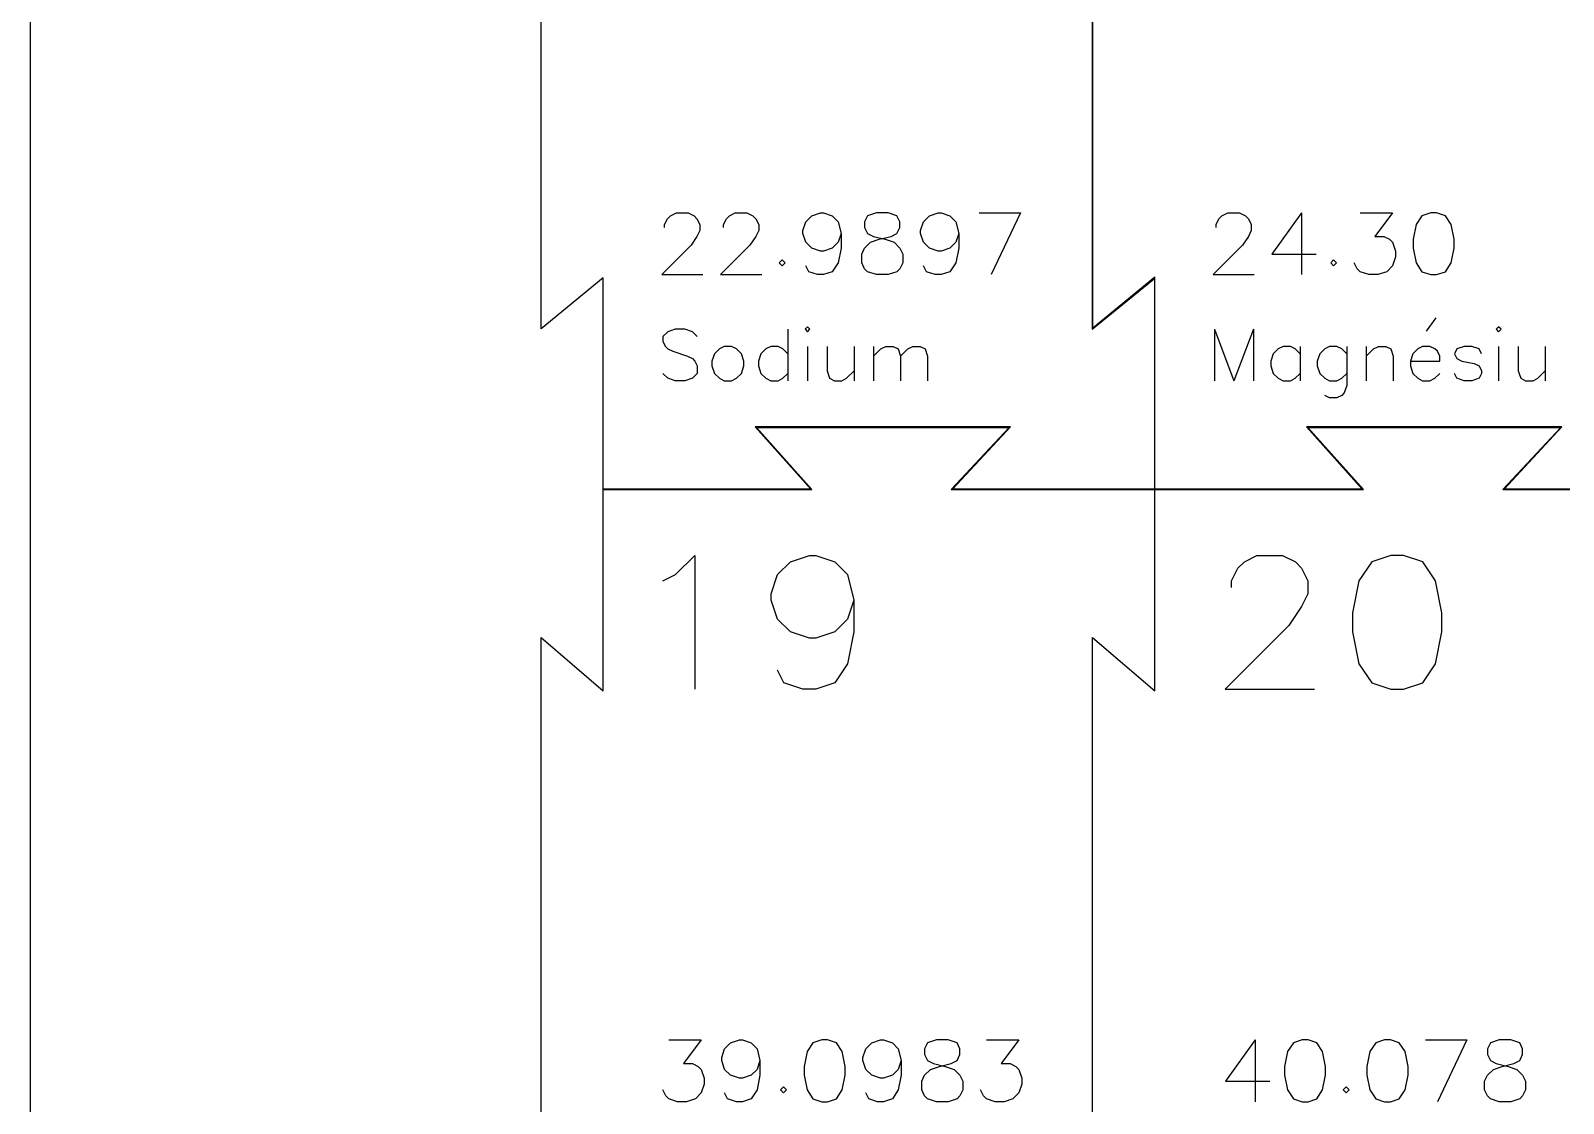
# Model space of a CAD drawing. Extents: x 0 to 297, y 0 to 210.
# Drawn here: x 0.05 to 41.39, y 123.14 to 152.07 of the extents above; entities that cross this region are included whole.
import ezdxf

# ---------------------------------------------------------------- set-up
doc = ezdxf.new("R2010")
doc.units = 0
doc.layers.get('0').update_dxf_attribs({"linetype": 'CONTINUOUS'})

msp = doc.modelspace()

# ---------------------------------------------------------------- linework, layer by layer
at = {"color": 1}
for p, q in [((0.05, 11.161079), (0.05, 198.838909)), ((13.815176, 144.032242), (13.815176, 158.015709)), ((28.679487, 158.031687), (28.679487, 144.016537)), ((28.694244, 144.047687), (28.694244, 157.999717)), ((15.494, 145.403455), (13.815176, 144.032242)), ((15.494, 142.560097), (15.494, 145.403455)), ((28.679487, 144.016537), (30.358311, 145.388787)), ((30.373068, 145.419117), (28.694244, 144.047687)), ((30.358311, 145.388787), (30.358311, 142.559853)), ((30.373068, 142.559853), (30.373068, 145.419117)), ((30.358311, 142.559853), (30.358311, 139.701408)), ((30.373068, 139.701408), (30.373068, 142.559853)), ((19.589411, 141.38762), (21.087893, 139.708786)), ((26.476851, 141.38762), (19.589411, 141.38762)), ((21.120682, 139.694029), (19.622201, 141.372863)), ((19.622201, 141.372863), (26.442422, 141.372863)), ((26.442422, 141.372863), (24.880821, 139.694029)), ((24.91525, 139.708786), (26.476851, 141.38762)), ((34.461641, 141.38762), (35.960122, 139.708786)), ((41.34908, 141.38762), (34.461641, 141.38762)), ((35.992911, 139.694029), (34.49443, 141.372863)), ((34.49443, 141.372863), (41.314651, 141.372863)), ((41.314651, 141.372863), (39.75305, 139.694029)), ((39.787479, 139.708786), (41.34908, 141.38762)), ((17.501539, 139.708786), (15.494, 139.708786)), ((15.494, 139.708786), (15.494, 139.694029)), ((15.494, 139.694029), (17.501539, 139.694029)), ((21.087893, 139.708786), (17.501539, 139.708786)), ((17.501539, 139.694029), (21.120682, 139.694029)), ((24.880821, 139.694029), (26.693262, 139.694029)), ((26.693262, 139.708786), (24.91525, 139.708786)), ((28.508982, 139.708786), (26.693262, 139.708786)), ((26.693262, 139.694029), (28.508982, 139.694029)), ((30.365688, 139.708786), (28.508982, 139.708786)), ((28.508982, 139.694029), (30.365688, 139.694029)), ((30.358311, 139.701408), (30.373068, 139.701408)), ((30.365688, 139.694029), (30.365688, 139.708786)), ((32.373768, 139.708786), (30.366229, 139.708786)), ((30.366229, 139.708786), (30.366229, 139.694029)), ((30.366229, 139.694029), (32.373768, 139.694029)), ((35.960122, 139.708786), (32.373768, 139.708786)), ((32.373768, 139.694029), (35.992911, 139.694029)), ((39.75305, 139.694029), (41.565491, 139.694029)), ((41.565491, 139.708786), (39.787479, 139.708786)), ((15.494, 134.26978), (15.494, 137.000765)), ((30.366229, 134.26978), (30.366229, 137.000765)), ((13.815176, 121.724956), (13.815176, 135.708424)), ((13.815176, 135.708424), (15.494, 134.26978)), ((28.687406, 121.724956), (28.687406, 135.708424)), ((28.687406, 135.708424), (30.366229, 134.26978))]:
    msp.add_line(p, q, dxfattribs=at)
at = {"color": 5}
for p, q in [((17.14692, 146.841486), (17.227503, 146.997618)), ((17.14692, 146.760902), (17.14692, 146.841486)), ((17.227503, 146.997618), (17.308087, 147.078202)), ((17.308087, 147.078202), (17.464217, 147.158786)), ((17.464217, 147.158786), (17.781515, 147.158786)), ((17.781515, 147.158786), (17.942682, 147.078202)), ((17.942682, 147.078202), (18.020747, 146.997618)), ((18.020747, 146.997618), (18.098813, 146.841486)), ((18.098813, 146.841486), (18.098813, 146.680318)), ((18.733408, 146.841486), (18.813992, 146.997618)), ((18.733408, 146.760902), (18.733408, 146.841486)), ((18.813992, 146.997618), (18.894575, 147.078202)), ((18.894575, 147.078202), (19.050706, 147.158786)), ((19.050706, 147.158786), (19.368003, 147.158786)), ((19.368003, 147.158786), (19.52917, 147.078202)), ((19.52917, 147.078202), (19.607236, 146.997618)), ((19.607236, 146.997618), (19.685301, 146.841486)), ((19.685301, 146.841486), (19.685301, 146.680318)), ((20.876426, 146.680318), (20.954492, 146.919552)), ((20.954492, 146.919552), (21.115659, 147.078202)), ((21.115659, 147.078202), (21.352373, 147.158786)), ((21.352373, 147.158786), (21.432956, 147.158786)), ((21.432956, 147.158786), (21.66967, 147.078202)), ((21.66967, 147.078202), (21.828319, 146.919552)), ((21.828319, 146.919552), (21.906385, 146.602252)), ((22.621563, 147.078202), (22.54098, 146.919552)), ((22.54098, 146.919552), (22.54098, 146.760902)), ((22.54098, 146.760902), (22.621563, 146.602252)), ((22.858278, 147.158786), (22.621563, 147.078202)), ((23.175575, 147.158786), (22.858278, 147.158786)), ((23.414808, 147.078202), (23.175575, 147.158786)), ((23.492873, 146.919552), (23.414808, 147.078202)), ((23.414808, 146.602252), (23.492873, 146.760902)), ((23.492873, 146.760902), (23.492873, 146.919552)), ((24.049403, 146.680318), (24.127468, 146.919552)), ((24.127468, 146.919552), (24.288635, 147.078202)), ((24.288635, 147.078202), (24.525349, 147.158786)), ((24.525349, 147.158786), (24.605933, 147.158786)), ((24.605933, 147.158786), (24.842647, 147.078202)), ((24.842647, 147.078202), (25.001296, 146.919552)), ((25.001296, 146.919552), (25.079361, 146.602252)), ((25.635891, 147.158786), (26.746433, 147.158786)), ((26.746433, 147.158786), (25.953189, 145.491703)), ((32.019149, 146.841486), (32.099732, 146.997618)), ((32.019149, 146.760902), (32.019149, 146.841486)), ((32.099732, 146.997618), (32.180316, 147.078202)), ((32.180316, 147.078202), (32.336447, 147.158786)), ((32.336447, 147.158786), (32.653744, 147.158786)), ((32.653744, 147.158786), (32.814911, 147.078202)), ((32.814911, 147.078202), (32.892977, 146.997618)), ((32.892977, 146.997618), (32.971042, 146.841486)), ((32.971042, 146.841486), (32.971042, 146.680318)), ((34.320816, 147.158786), (33.527572, 146.045719)), ((34.320816, 147.158786), (34.320816, 145.491703)), ((35.907304, 147.158786), (36.778614, 147.158786)), ((36.778614, 147.158786), (36.305186, 146.524186)), ((37.413209, 146.841486), (37.335144, 146.443602)), ((37.574376, 147.078202), (37.413209, 146.841486)), ((37.81109, 147.158786), (37.574376, 147.078202)), ((37.969739, 147.158786), (37.81109, 147.158786)), ((38.208971, 147.078202), (37.969739, 147.158786)), ((38.365102, 146.841486), (38.208971, 147.078202)), ((38.445686, 146.443602), (38.365102, 146.841486)), ((18.020747, 146.524186), (17.862099, 146.284953)), ((18.098813, 146.680318), (18.020747, 146.524186)), ((19.607236, 146.524186), (19.448587, 146.284953)), ((19.685301, 146.680318), (19.607236, 146.524186)), ((20.876426, 146.602252), (20.876426, 146.680318)), ((20.954492, 146.363018), (20.876426, 146.602252)), ((21.115659, 146.206887), (20.954492, 146.363018)), ((21.828319, 146.363018), (21.66967, 146.206887)), ((21.906385, 146.602252), (21.828319, 146.363018)), ((21.906385, 146.602252), (21.906385, 146.206887)), ((22.54098, 146.206887), (22.702147, 146.363018)), ((22.621563, 146.602252), (22.780212, 146.524186)), ((22.702147, 146.363018), (22.938861, 146.443602)), ((22.780212, 146.524186), (23.09751, 146.443602)), ((22.938861, 146.443602), (23.256159, 146.524186)), ((23.09751, 146.443602), (23.336742, 146.363018)), ((23.256159, 146.524186), (23.414808, 146.602252)), ((23.336742, 146.363018), (23.492873, 146.206887)), ((24.049403, 146.602252), (24.049403, 146.680318)), ((24.127468, 146.363018), (24.049403, 146.602252)), ((24.288635, 146.206887), (24.127468, 146.363018)), ((25.001296, 146.363018), (24.842647, 146.206887)), ((25.079361, 146.602252), (25.001296, 146.363018)), ((25.079361, 146.602252), (25.079361, 146.206887)), ((32.892977, 146.524186), (32.734328, 146.284953)), ((32.971042, 146.680318), (32.892977, 146.524186)), ((36.305186, 146.524186), (36.5419, 146.524186)), ((36.5419, 146.524186), (36.700548, 146.443602)), ((36.700548, 146.443602), (36.778614, 146.363018)), ((36.778614, 146.363018), (36.859197, 146.126303)), ((37.335144, 146.443602), (37.335144, 146.206887)), ((38.445686, 146.206887), (38.445686, 146.443602)), ((17.862099, 146.284953), (17.068854, 145.491703)), ((19.448587, 146.284953), (18.655343, 145.491703)), ((21.352373, 146.126303), (21.115659, 146.206887)), ((21.432956, 146.126303), (21.352373, 146.126303)), ((21.66967, 146.206887), (21.432956, 146.126303)), ((21.906385, 146.206887), (21.828319, 145.809003)), ((22.462915, 146.045719), (22.54098, 146.206887)), ((22.462915, 145.809003), (22.462915, 146.045719)), ((23.492873, 146.206887), (23.573456, 146.045719)), ((23.573456, 146.045719), (23.573456, 145.809003)), ((24.525349, 146.126303), (24.288635, 146.206887)), ((24.605933, 146.126303), (24.525349, 146.126303)), ((24.842647, 146.206887), (24.605933, 146.126303)), ((25.079361, 146.206887), (25.001296, 145.809003)), ((32.734328, 146.284953), (31.941084, 145.491703)), ((33.527572, 146.045719), (34.718697, 146.045719)), ((36.859197, 145.967653), (36.778614, 145.729678)), ((36.859197, 146.126303), (36.859197, 145.967653)), ((37.335144, 146.206887), (37.413209, 145.809003)), ((38.365102, 145.809003), (38.445686, 146.206887)), ((20.319896, 145.889587), (20.241831, 145.809003)), ((20.241831, 145.809003), (20.319896, 145.729678)), ((20.40048, 145.809003), (20.319896, 145.889587)), ((20.319896, 145.729678), (20.40048, 145.809003)), ((21.035075, 145.571028), (20.954492, 145.729678)), ((21.271789, 145.491703), (21.035075, 145.571028)), ((21.66967, 145.571028), (21.432956, 145.491703)), ((21.828319, 145.809003), (21.66967, 145.571028)), ((22.54098, 145.650353), (22.462915, 145.809003)), ((22.621563, 145.571028), (22.54098, 145.650353)), ((22.858278, 145.491703), (22.621563, 145.571028)), ((23.414808, 145.571028), (23.175575, 145.491703)), ((23.492873, 145.650353), (23.414808, 145.571028)), ((23.573456, 145.809003), (23.492873, 145.650353)), ((24.208052, 145.571028), (24.127468, 145.729678)), ((24.444766, 145.491703), (24.208052, 145.571028)), ((24.842647, 145.571028), (24.605933, 145.491703)), ((25.001296, 145.809003), (24.842647, 145.571028)), ((35.192125, 145.889587), (35.11406, 145.809003)), ((35.11406, 145.809003), (35.192125, 145.729678)), ((35.272709, 145.809003), (35.192125, 145.889587)), ((35.192125, 145.729678), (35.272709, 145.809003)), ((35.826721, 145.650353), (35.748656, 145.809003)), ((35.907304, 145.571028), (35.826721, 145.650353)), ((36.144018, 145.491703), (35.907304, 145.571028)), ((36.622483, 145.571028), (36.383251, 145.491703)), ((36.778614, 145.729678), (36.622483, 145.571028)), ((37.413209, 145.809003), (37.574376, 145.571028)), ((37.574376, 145.571028), (37.81109, 145.491703)), ((37.969739, 145.491703), (38.208971, 145.571028)), ((38.208971, 145.571028), (38.365102, 145.809003)), ((17.068854, 145.491703), (18.179396, 145.491703)), ((18.655343, 145.491703), (19.765885, 145.491703)), ((21.432956, 145.491703), (21.271789, 145.491703)), ((23.175575, 145.491703), (22.858278, 145.491703)), ((24.605933, 145.491703), (24.444766, 145.491703)), ((31.941084, 145.491703), (33.051625, 145.491703)), ((36.383251, 145.491703), (36.144018, 145.491703)), ((37.81109, 145.491703), (37.969739, 145.491703)), ((37.949583, 144.322018), (37.685168, 143.965265)), ((17.235048, 143.952674), (17.10284, 143.820466)), ((17.432309, 144.019828), (17.235048, 143.952674)), ((17.696724, 144.019828), (17.432309, 144.019828)), ((17.896084, 143.952674), (17.696724, 144.019828)), ((18.028292, 143.820466), (17.896084, 143.952674)), ((20.473078, 144.019828), (20.473078, 142.630592)), ((20.999809, 144.084882), (20.934755, 144.019828)), ((20.934755, 144.019828), (20.999809, 143.952674)), ((21.066962, 144.019828), (20.999809, 144.084882)), ((20.999809, 143.952674), (21.066962, 144.019828)), ((31.975069, 144.019828), (31.975069, 142.630592)), ((31.975069, 144.019828), (32.503899, 142.630592)), ((33.032728, 144.019828), (32.503899, 142.630592)), ((33.032728, 144.019828), (33.032728, 142.630592)), ((39.640997, 144.084882), (39.575943, 144.019828)), ((39.575943, 144.019828), (39.640997, 143.952674)), ((39.70815, 144.019828), (39.640997, 144.084882)), ((39.640997, 143.952674), (39.70815, 144.019828)), ((17.10284, 143.820466), (17.10284, 143.688258)), ((17.10284, 143.688258), (17.167895, 143.55605)), ((17.167895, 143.55605), (17.235048, 143.490995)), ((17.235048, 143.490995), (17.367255, 143.423841)), ((18.624274, 143.490995), (18.489968, 143.356688)), ((18.754383, 143.55605), (18.624274, 143.490995)), ((18.953743, 143.55605), (18.754383, 143.55605)), ((19.085951, 143.490995), (18.953743, 143.55605)), ((19.218158, 143.356688), (19.085951, 143.490995)), ((19.879195, 143.490995), (19.744889, 143.356688)), ((20.009303, 143.55605), (19.879195, 143.490995)), ((20.208664, 143.55605), (20.009303, 143.55605)), ((20.340871, 143.490995), (20.208664, 143.55605)), ((20.473078, 143.356688), (20.340871, 143.490995)), ((20.999809, 143.55605), (20.999809, 142.630592)), ((21.528639, 143.55605), (21.528639, 142.895009)), ((22.256829, 143.55605), (22.256829, 142.630592)), ((22.783559, 143.55605), (22.783559, 142.630592)), ((22.783559, 143.291633), (22.98292, 143.490995)), ((22.98292, 143.490995), (23.115127, 143.55605)), ((23.115127, 143.55605), (23.312389, 143.55605)), ((23.312389, 143.55605), (23.446695, 143.490995)), ((23.446695, 143.490995), (23.511749, 143.291633)), ((23.511749, 143.291633), (23.711109, 143.490995)), ((23.711109, 143.490995), (23.841218, 143.55605)), ((23.841218, 143.55605), (24.040579, 143.55605)), ((24.040579, 143.55605), (24.172786, 143.490995)), ((24.172786, 143.490995), (24.239939, 143.291633)), ((33.695863, 143.490995), (33.561558, 143.356688)), ((33.825972, 143.55605), (33.695863, 143.490995)), ((34.025333, 143.55605), (33.825972, 143.55605)), ((34.15754, 143.490995), (34.025333, 143.55605)), ((34.289747, 143.356688), (34.15754, 143.490995)), ((34.289747, 143.55605), (34.289747, 142.630592)), ((34.950784, 143.490995), (34.816478, 143.356688)), ((35.080893, 143.55605), (34.950784, 143.490995)), ((35.280253, 143.55605), (35.080893, 143.55605)), ((35.412461, 143.490995), (35.280253, 143.55605)), ((35.544668, 143.356688), (35.412461, 143.490995)), ((35.544668, 143.55605), (35.544668, 142.498384)), ((36.071399, 143.55605), (36.071399, 142.630592)), ((36.071399, 143.291633), (36.270759, 143.490995)), ((36.270759, 143.490995), (36.402967, 143.55605)), ((36.402967, 143.55605), (36.600228, 143.55605)), ((36.600228, 143.55605), (36.734534, 143.490995)), ((36.734534, 143.490995), (36.799589, 143.291633)), ((37.460625, 143.490995), (37.326319, 143.356688)), ((37.590734, 143.55605), (37.460625, 143.490995)), ((37.790094, 143.55605), (37.590734, 143.55605)), ((37.922302, 143.490995), (37.790094, 143.55605)), ((37.989455, 143.423841), (37.922302, 143.490995)), ((38.516186, 143.490995), (38.451131, 143.356688)), ((38.715546, 143.55605), (38.516186, 143.490995)), ((38.914906, 143.55605), (38.715546, 143.55605)), ((39.112168, 143.490995), (38.914906, 143.55605)), ((39.179321, 143.356688), (39.112168, 143.490995)), ((39.640997, 143.55605), (39.640997, 142.630592)), ((40.169827, 143.55605), (40.169827, 142.895009)), ((40.898017, 143.55605), (40.898017, 142.630592)), ((17.367255, 143.423841), (17.763877, 143.291633)), ((17.763877, 143.291633), (17.896084, 143.226578)), ((17.896084, 143.226578), (17.961139, 143.159425)), ((17.961139, 143.159425), (18.028292, 143.027217)), ((18.028292, 143.027217), (18.028292, 142.828905)), ((18.489968, 143.356688), (18.424914, 143.159425)), ((18.424914, 143.159425), (18.424914, 143.027217)), ((18.424914, 143.027217), (18.489968, 142.828905)), ((19.283212, 143.159425), (19.218158, 143.356688)), ((19.218158, 142.828905), (19.283212, 143.027217)), ((19.283212, 143.027217), (19.283212, 143.159425)), ((19.744889, 143.356688), (19.679834, 143.159425)), ((19.679834, 143.159425), (19.679834, 143.027217)), ((19.679834, 143.027217), (19.744889, 142.828905)), ((23.511749, 143.291633), (23.511749, 142.630592)), ((24.239939, 143.291633), (24.239939, 142.630592)), ((33.561558, 143.356688), (33.496503, 143.159425)), ((33.496503, 143.159425), (33.496503, 143.027217)), ((33.496503, 143.027217), (33.561558, 142.828905)), ((34.816478, 143.356688), (34.751424, 143.159425)), ((34.751424, 143.159425), (34.751424, 143.027217)), ((34.751424, 143.027217), (34.816478, 142.828905)), ((36.799589, 143.291633), (36.799589, 142.630592)), ((37.326319, 143.356688), (37.261265, 143.159425)), ((37.261265, 143.159425), (38.054509, 143.159425)), ((37.261265, 143.159425), (37.261265, 143.027217)), ((37.261265, 143.027217), (37.326319, 142.828905)), ((38.054509, 143.291633), (37.989455, 143.423841)), ((38.054509, 143.159425), (38.054509, 143.291633)), ((38.451131, 143.356688), (38.516186, 143.226578)), ((38.516186, 143.226578), (38.650492, 143.159425)), ((38.650492, 143.159425), (38.979961, 143.092272)), ((38.979961, 143.092272), (39.112168, 143.027217)), ((39.112168, 143.027217), (39.179321, 142.895009)), ((17.235048, 142.696696), (17.10284, 142.828905)), ((17.432309, 142.630592), (17.235048, 142.696696)), ((17.696724, 142.630592), (17.432309, 142.630592)), ((17.896084, 142.696696), (17.696724, 142.630592)), ((18.028292, 142.828905), (17.896084, 142.696696)), ((18.489968, 142.828905), (18.624274, 142.696696)), ((18.624274, 142.696696), (18.754383, 142.630592)), ((18.754383, 142.630592), (18.953743, 142.630592)), ((18.953743, 142.630592), (19.085951, 142.696696)), ((19.085951, 142.696696), (19.218158, 142.828905)), ((19.744889, 142.828905), (19.879195, 142.696696)), ((19.879195, 142.696696), (20.009303, 142.630592)), ((20.009303, 142.630592), (20.208664, 142.630592)), ((20.208664, 142.630592), (20.340871, 142.696696)), ((20.340871, 142.696696), (20.473078, 142.828905)), ((21.528639, 142.895009), (21.595792, 142.696696)), ((21.595792, 142.696696), (21.727999, 142.630592)), ((21.727999, 142.630592), (21.927359, 142.630592)), ((21.927359, 142.630592), (22.057468, 142.696696)), ((22.057468, 142.696696), (22.256829, 142.895009)), ((33.561558, 142.828905), (33.695863, 142.696696)), ((33.695863, 142.696696), (33.825972, 142.630592)), ((33.825972, 142.630592), (34.025333, 142.630592)), ((34.025333, 142.630592), (34.15754, 142.696696)), ((34.15754, 142.696696), (34.289747, 142.828905)), ((34.816478, 142.828905), (34.950784, 142.696696)), ((34.950784, 142.696696), (35.080893, 142.630592)), ((35.080893, 142.630592), (35.280253, 142.630592)), ((35.280253, 142.630592), (35.412461, 142.696696)), ((35.412461, 142.696696), (35.544668, 142.828905)), ((37.326319, 142.828905), (37.460625, 142.696696)), ((37.460625, 142.696696), (37.590734, 142.630592)), ((37.590734, 142.630592), (37.790094, 142.630592)), ((37.790094, 142.630592), (37.922302, 142.696696)), ((37.922302, 142.696696), (38.054509, 142.828905)), ((38.516186, 142.696696), (38.451131, 142.828905)), ((38.715546, 142.630592), (38.516186, 142.696696)), ((38.914906, 142.630592), (38.715546, 142.630592)), ((39.112168, 142.696696), (38.914906, 142.630592)), ((39.179321, 142.828905), (39.112168, 142.696696)), ((39.179321, 142.895009), (39.179321, 142.828905)), ((40.169827, 142.895009), (40.23698, 142.696696)), ((40.23698, 142.696696), (40.369187, 142.630592)), ((40.369187, 142.630592), (40.568548, 142.630592)), ((40.568548, 142.630592), (40.698656, 142.696696)), ((40.698656, 142.696696), (40.898017, 142.895009)), ((35.080893, 142.168913), (34.950784, 142.233968)), ((35.412461, 142.233968), (35.280253, 142.168913)), ((35.479614, 142.299023), (35.412461, 142.233968)), ((35.544668, 142.498384), (35.479614, 142.299023)), ((35.280253, 142.168913), (35.080893, 142.168913)), ((17.441158, 137.400954), (17.959495, 137.919294)), ((17.959495, 137.919294), (17.959495, 134.307282)), ((20.191071, 137.400954), (20.540267, 137.744695)), ((20.540267, 137.744695), (21.053147, 137.919294)), ((21.053147, 137.919294), (21.227745, 137.919294)), ((21.227745, 137.919294), (21.740626, 137.744695)), ((21.740626, 137.744695), (22.084365, 137.400954)), ((32.610397, 137.570096), (32.784994, 137.744695)), ((32.784994, 137.744695), (33.123277, 137.919294)), ((33.123277, 137.919294), (33.810755, 137.919294)), ((33.810755, 137.919294), (34.159951, 137.744695)), ((34.159951, 137.744695), (34.329092, 137.570096)), ((36.222386, 137.744695), (35.87319, 137.231811)), ((36.735266, 137.919294), (36.222386, 137.744695)), ((37.079005, 137.919294), (36.735266, 137.919294)), ((37.597342, 137.744695), (37.079005, 137.919294)), ((37.935625, 137.231811), (37.597342, 137.744695)), ((17.102875, 137.231811), (17.441158, 137.400954)), ((20.02193, 136.882614), (20.191071, 137.400954)), ((22.084365, 137.400954), (22.253506, 136.713471)), ((32.435799, 137.231811), (32.610397, 137.570096)), ((34.329092, 137.570096), (34.498234, 137.231811)), ((20.02193, 136.713471), (20.02193, 136.882614)), ((32.435799, 137.057212), (32.435799, 137.231811)), ((34.498234, 136.882614), (34.329092, 136.544328)), ((34.498234, 137.231811), (34.498234, 136.882614)), ((35.87319, 137.231811), (35.704049, 136.36973)), ((38.110223, 136.36973), (37.935625, 137.231811)), ((20.191071, 136.195131), (20.02193, 136.713471)), ((22.253506, 136.713471), (22.084365, 136.195131)), ((22.253506, 136.713471), (22.253506, 135.856846)), ((34.329092, 136.544328), (33.985353, 136.025988)), ((20.540267, 135.856846), (20.191071, 136.195131)), ((22.084365, 136.195131), (21.740626, 135.856846)), ((33.985353, 136.025988), (32.266657, 134.307282)), ((35.704049, 136.36973), (35.704049, 135.856846)), ((38.110223, 135.856846), (38.110223, 136.36973)), ((21.053147, 135.682247), (20.540267, 135.856846)), ((21.227745, 135.682247), (21.053147, 135.682247)), ((21.740626, 135.856846), (21.227745, 135.682247)), ((22.253506, 135.856846), (22.084365, 134.994765)), ((35.704049, 135.856846), (35.87319, 134.994765)), ((37.935625, 134.994765), (38.110223, 135.856846)), ((20.365669, 134.479153), (20.191071, 134.822894)), ((22.084365, 134.994765), (21.740626, 134.479153)), ((35.87319, 134.994765), (36.222386, 134.479153)), ((37.597342, 134.479153), (37.935625, 134.994765)), ((20.87855, 134.307282), (20.365669, 134.479153)), ((21.740626, 134.479153), (21.227745, 134.307282)), ((36.222386, 134.479153), (36.735266, 134.307282)), ((37.079005, 134.307282), (37.597342, 134.479153)), ((21.227745, 134.307282), (20.87855, 134.307282)), ((32.266657, 134.307282), (34.672831, 134.307282)), ((36.735266, 134.307282), (37.079005, 134.307282)), ((17.261533, 124.8515), (18.132843, 124.8515)), ((18.132843, 124.8515), (17.659415, 124.216901)), ((18.928605, 124.770916), (19.165319, 124.8515)), ((19.165319, 124.8515), (19.245903, 124.8515)), ((19.245903, 124.8515), (19.482617, 124.770916)), ((21.386403, 124.8515), (21.149689, 124.770916)), ((21.545052, 124.8515), (21.386403, 124.8515)), ((21.784284, 124.770916), (21.545052, 124.8515)), ((22.736177, 124.770916), (22.972891, 124.8515)), ((22.972891, 124.8515), (23.053475, 124.8515)), ((23.053475, 124.8515), (23.290189, 124.770916)), ((24.478796, 124.8515), (24.242082, 124.770916)), ((24.796094, 124.8515), (24.478796, 124.8515)), ((25.035326, 124.770916), (24.796094, 124.8515)), ((25.82857, 124.8515), (26.69988, 124.8515)), ((26.69988, 124.8515), (26.226451, 124.216901)), ((33.072367, 124.8515), (32.279123, 123.738433)), ((33.072367, 124.8515), (33.072367, 123.184418)), ((34.341558, 124.8515), (34.104843, 124.770916)), ((34.500206, 124.8515), (34.341558, 124.8515)), ((34.739439, 124.770916), (34.500206, 124.8515)), ((36.562641, 124.8515), (36.325927, 124.770916)), ((36.72129, 124.8515), (36.562641, 124.8515)), ((36.960522, 124.770916), (36.72129, 124.8515)), ((37.673183, 124.8515), (38.783725, 124.8515)), ((38.783725, 124.8515), (37.990481, 123.184418)), ((39.655034, 124.8515), (39.41832, 124.770916)), ((39.972332, 124.8515), (39.655034, 124.8515)), ((40.211564, 124.770916), (39.972332, 124.8515)), ((18.689373, 124.373033), (18.767438, 124.612266)), ((18.767438, 124.612266), (18.928605, 124.770916)), ((19.482617, 124.770916), (19.641266, 124.612266)), ((19.641266, 124.612266), (19.719331, 124.294967)), ((20.988522, 124.534201), (20.910457, 124.136317)), ((21.149689, 124.770916), (20.988522, 124.534201)), ((21.940415, 124.534201), (21.784284, 124.770916)), ((22.020998, 124.136317), (21.940415, 124.534201)), ((22.496945, 124.373033), (22.57501, 124.612266)), ((22.57501, 124.612266), (22.736177, 124.770916)), ((23.290189, 124.770916), (23.448838, 124.612266)), ((23.448838, 124.612266), (23.526903, 124.294967)), ((24.242082, 124.770916), (24.161498, 124.612266)), ((24.161498, 124.612266), (24.161498, 124.453617)), ((24.161498, 124.453617), (24.242082, 124.294967)), ((25.113391, 124.612266), (25.035326, 124.770916)), ((25.035326, 124.294967), (25.113391, 124.453617)), ((25.113391, 124.453617), (25.113391, 124.612266)), ((33.943676, 124.534201), (33.865611, 124.136317)), ((34.104843, 124.770916), (33.943676, 124.534201)), ((34.895569, 124.534201), (34.739439, 124.770916)), ((34.976153, 124.136317), (34.895569, 124.534201)), ((36.16476, 124.534201), (36.086695, 124.136317)), ((36.325927, 124.770916), (36.16476, 124.534201)), ((37.116653, 124.534201), (36.960522, 124.770916)), ((37.197236, 124.136317), (37.116653, 124.534201)), ((39.41832, 124.770916), (39.337736, 124.612266)), ((39.337736, 124.612266), (39.337736, 124.453617)), ((39.337736, 124.453617), (39.41832, 124.294967)), ((40.289629, 124.612266), (40.211564, 124.770916)), ((40.211564, 124.294967), (40.289629, 124.453617)), ((40.289629, 124.453617), (40.289629, 124.612266)), ((17.659415, 124.216901), (17.896129, 124.216901)), ((17.896129, 124.216901), (18.054778, 124.136317)), ((18.054778, 124.136317), (18.132843, 124.055733)), ((18.132843, 124.055733), (18.213426, 123.819017)), ((18.689373, 124.294967), (18.689373, 124.373033)), ((18.767438, 124.055733), (18.689373, 124.294967)), ((18.928605, 123.899601), (18.767438, 124.055733)), ((19.641266, 124.055733), (19.482617, 123.899601)), ((19.719331, 124.294967), (19.641266, 124.055733)), ((19.719331, 124.294967), (19.719331, 123.899601)), ((20.910457, 124.136317), (20.910457, 123.899601)), ((22.020998, 123.899601), (22.020998, 124.136317)), ((22.496945, 124.294967), (22.496945, 124.373033)), ((22.57501, 124.055733), (22.496945, 124.294967)), ((22.736177, 123.899601), (22.57501, 124.055733)), ((23.448838, 124.055733), (23.290189, 123.899601)), ((23.526903, 124.294967), (23.448838, 124.055733)), ((23.526903, 124.294967), (23.526903, 123.899601)), ((24.161498, 123.899601), (24.322665, 124.055733)), ((24.242082, 124.294967), (24.400731, 124.216901)), ((24.322665, 124.055733), (24.55938, 124.136317)), ((24.400731, 124.216901), (24.718028, 124.136317)), ((24.55938, 124.136317), (24.876677, 124.216901)), ((24.718028, 124.136317), (24.957261, 124.055733)), ((24.876677, 124.216901), (25.035326, 124.294967)), ((24.957261, 124.055733), (25.113391, 123.899601)), ((26.226451, 124.216901), (26.463166, 124.216901)), ((26.463166, 124.216901), (26.621814, 124.136317)), ((26.621814, 124.136317), (26.69988, 124.055733)), ((26.69988, 124.055733), (26.780463, 123.819017)), ((33.865611, 124.136317), (33.865611, 123.899601)), ((34.976153, 123.899601), (34.976153, 124.136317)), ((36.086695, 124.136317), (36.086695, 123.899601)), ((37.197236, 123.899601), (37.197236, 124.136317)), ((39.337736, 123.899601), (39.498904, 124.055733)), ((39.41832, 124.294967), (39.576969, 124.216901)), ((39.498904, 124.055733), (39.735618, 124.136317)), ((39.576969, 124.216901), (39.894267, 124.136317)), ((39.735618, 124.136317), (40.052915, 124.216901)), ((39.894267, 124.136317), (40.133499, 124.055733)), ((40.052915, 124.216901), (40.211564, 124.294967)), ((40.133499, 124.055733), (40.289629, 123.899601)), ((18.213426, 123.660367), (18.132843, 123.422393)), ((18.213426, 123.819017), (18.213426, 123.660367)), ((19.165319, 123.819017), (18.928605, 123.899601)), ((19.245903, 123.819017), (19.165319, 123.819017)), ((19.482617, 123.899601), (19.245903, 123.819017)), ((19.719331, 123.899601), (19.641266, 123.501718)), ((20.910457, 123.899601), (20.988522, 123.501718)), ((21.940415, 123.501718), (22.020998, 123.899601)), ((22.972891, 123.819017), (22.736177, 123.899601)), ((23.053475, 123.819017), (22.972891, 123.819017)), ((23.290189, 123.899601), (23.053475, 123.819017)), ((23.526903, 123.899601), (23.448838, 123.501718)), ((24.083433, 123.738433), (24.161498, 123.899601)), ((24.083433, 123.501718), (24.083433, 123.738433)), ((25.113391, 123.899601), (25.193975, 123.738433)), ((25.193975, 123.738433), (25.193975, 123.501718)), ((26.780463, 123.660367), (26.69988, 123.422393)), ((26.780463, 123.819017), (26.780463, 123.660367)), ((32.279123, 123.738433), (33.470248, 123.738433)), ((33.865611, 123.899601), (33.943676, 123.501718)), ((34.895569, 123.501718), (34.976153, 123.899601)), ((36.086695, 123.899601), (36.16476, 123.501718)), ((37.116653, 123.501718), (37.197236, 123.899601)), ((39.259671, 123.738433), (39.337736, 123.899601)), ((39.259671, 123.501718), (39.259671, 123.738433)), ((40.289629, 123.899601), (40.370213, 123.738433)), ((40.370213, 123.738433), (40.370213, 123.501718)), ((17.18095, 123.343068), (17.102885, 123.501718)), ((17.261533, 123.263743), (17.18095, 123.343068)), ((17.498248, 123.184418), (17.261533, 123.263743)), ((17.73748, 123.184418), (17.498248, 123.184418)), ((17.976712, 123.263743), (17.73748, 123.184418)), ((18.132843, 123.422393), (17.976712, 123.263743)), ((18.848022, 123.263743), (18.767438, 123.422393)), ((19.084736, 123.184418), (18.848022, 123.263743)), ((19.245903, 123.184418), (19.084736, 123.184418)), ((19.482617, 123.263743), (19.245903, 123.184418)), ((19.641266, 123.501718), (19.482617, 123.263743)), ((20.353927, 123.582302), (20.275861, 123.501718)), ((20.275861, 123.501718), (20.353927, 123.422393)), ((20.43451, 123.501718), (20.353927, 123.582302)), ((20.353927, 123.422393), (20.43451, 123.501718)), ((20.988522, 123.501718), (21.149689, 123.263743)), ((21.149689, 123.263743), (21.386403, 123.184418)), ((21.386403, 123.184418), (21.545052, 123.184418)), ((21.545052, 123.184418), (21.784284, 123.263743)), ((21.784284, 123.263743), (21.940415, 123.501718)), ((22.655594, 123.263743), (22.57501, 123.422393)), ((22.892308, 123.184418), (22.655594, 123.263743)), ((23.053475, 123.184418), (22.892308, 123.184418)), ((23.290189, 123.263743), (23.053475, 123.184418)), ((23.448838, 123.501718), (23.290189, 123.263743)), ((24.161498, 123.343068), (24.083433, 123.501718)), ((24.242082, 123.263743), (24.161498, 123.343068)), ((24.478796, 123.184418), (24.242082, 123.263743)), ((24.796094, 123.184418), (24.478796, 123.184418)), ((25.035326, 123.263743), (24.796094, 123.184418)), ((25.113391, 123.343068), (25.035326, 123.263743)), ((25.193975, 123.501718), (25.113391, 123.343068)), ((25.747987, 123.343068), (25.669921, 123.501718)), ((25.82857, 123.263743), (25.747987, 123.343068)), ((26.065284, 123.184418), (25.82857, 123.263743)), ((26.304517, 123.184418), (26.065284, 123.184418)), ((26.543749, 123.263743), (26.304517, 123.184418)), ((26.69988, 123.422393), (26.543749, 123.263743)), ((33.943676, 123.501718), (34.104843, 123.263743)), ((34.104843, 123.263743), (34.341558, 123.184418)), ((34.341558, 123.184418), (34.500206, 123.184418)), ((34.500206, 123.184418), (34.739439, 123.263743)), ((34.739439, 123.263743), (34.895569, 123.501718)), ((35.530165, 123.582302), (35.452099, 123.501718)), ((35.452099, 123.501718), (35.530165, 123.422393)), ((35.610748, 123.501718), (35.530165, 123.582302)), ((35.530165, 123.422393), (35.610748, 123.501718)), ((36.16476, 123.501718), (36.325927, 123.263743)), ((36.325927, 123.263743), (36.562641, 123.184418)), ((36.562641, 123.184418), (36.72129, 123.184418)), ((36.72129, 123.184418), (36.960522, 123.263743)), ((36.960522, 123.263743), (37.116653, 123.501718)), ((39.337736, 123.343068), (39.259671, 123.501718)), ((39.41832, 123.263743), (39.337736, 123.343068)), ((39.655034, 123.184418), (39.41832, 123.263743)), ((39.972332, 123.184418), (39.655034, 123.184418)), ((40.211564, 123.263743), (39.972332, 123.184418)), ((40.289629, 123.343068), (40.211564, 123.263743)), ((40.370213, 123.501718), (40.289629, 123.343068))]:
    msp.add_line(p, q, dxfattribs=at)
at = {"color": 1}
for points in [[(15.494, 139.701735), (15.494, 140.656744), (15.494, 141.609671), (15.494, 142.560097)], [(15.494, 137.000765), (15.494, 137.90624), (15.494, 138.806721), (15.494, 139.701796)], [(30.366229, 137.000765), (30.366229, 137.90624), (30.366229, 138.806721), (30.366229, 139.701796)]]:
    msp.add_open_spline(points, degree=3, dxfattribs=at)

doc.saveas('drawing.dxf')
